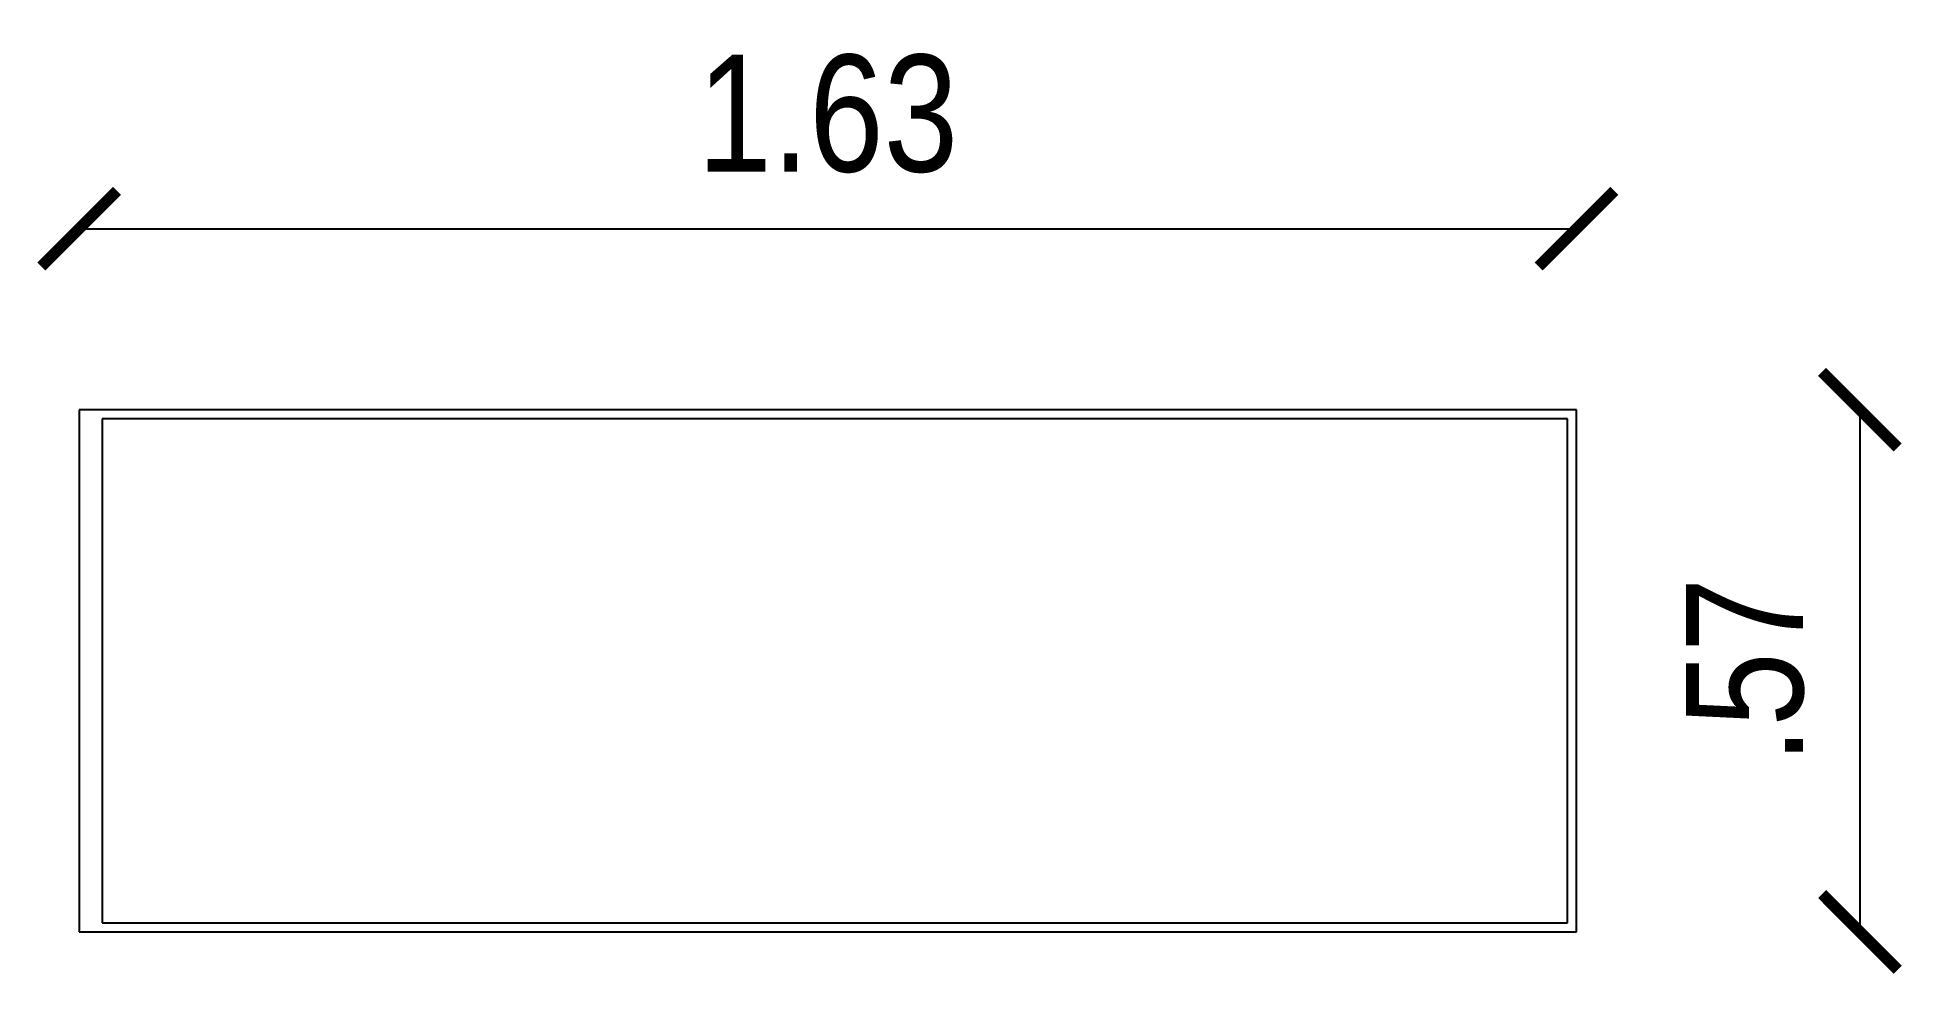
# Paper-space layout 'Layout1' of a CAD drawing. Header units: millimetres. Extents: x 4.61 to 6.65, y 6.56 to 7.58.
import ezdxf

# ---------------------------------------------------------------- set-up
doc = ezdxf.new("R2010")
doc.units = ezdxf.units.MM
doc.header["$LTSCALE"] = 0.01
doc.layers.add('LINHAS GERAIS', color=7, linetype='Continuous')
doc.layers.add('LINHAS GERAIS.', color=7, linetype='Continuous')
doc.styles.add('ARIAL NARROW', font='ARIALN.TTF')
doc.dimstyles.new('1-75', dxfattribs={"dimscale": 75, "dimtxt": 0.0017, "dimasz": 0.0011, "dimexe": 0.02, "dimexo": 0.04, "dimgap": 0.0008, "dimtad": 3, "dimzin": 4, "dimdsep": 46, "dimtxsty": 'ARIAL NARROW', "dimblk": 'ARCHTICK', "dimcen": 0.0013, "dimse1": 1, "dimse2": 1, "dimclrd": 256, "dimclre": 256, "dimclrt": 7, "dimaunit": 1, "dimadec": 1, "dimazin": 0, "dimtfac": 1, "dimtix": 1, "dimtmove": 2, "dimatfit": 3, "dimldrblk": 'SETA', "dimfxl": 0, "dimtolj": 1, "dimtzin": 4, "dimarcsym": 0})

# ---------------------------------------------------------------- blocks, each defined once
blk = doc.blocks.new('_ArchTick')
at = {"color": 0, "linetype": 'ByBlock', "const_width": 0.15}
blk.add_lwpolyline([(-0.5, -0.5), (0.5, 0.5)], dxfattribs=at)
blk = doc.blocks.new('*D34')
at = {"layer": 'Defpoints', "color": 0}
for p in [(6.2927, 7.3749), (4.6591, 7.1775), (6.2927, 7.1775)]:
    blk.add_point(p, dxfattribs=at)
at = {"layer": 'LINHAS GERAIS', "lineweight": -2}
blk.add_line((4.6591, 7.3749), (6.2927, 7.3749), dxfattribs=at)
at = {"layer": 'LINHAS GERAIS', "lineweight": -2, "xscale": 0.0825, "yscale": 0.0825, "zscale": 0.0825, "rotation": 180}
blk.add_blockref('_ArchTick', (4.6591, 7.3749), dxfattribs=at)
at = {"layer": 'LINHAS GERAIS', "lineweight": -2, "xscale": 0.0825, "yscale": 0.0825, "zscale": 0.0825}
blk.add_blockref('_ArchTick', (6.2927, 7.3749), dxfattribs=at)
at = {"layer": 'LINHAS GERAIS', "color": 7, "insert": (5.4759, 7.5), "char_height": 0.1275, "attachment_point": 5, "style": 'ARIAL NARROW'}
blk.add_mtext('\\A1;1.63', dxfattribs=at)
blk = doc.blocks.new('SETA')
at = {"color": 0}
blk.add_line((0, 0), (-1.5, 0), dxfattribs=at)
at = {"color": 0, "const_width": 0.1}
blk.add_lwpolyline([(-0.566, 0.566), (0, 0), (-0.566, -0.566)], dxfattribs=at)
blk = doc.blocks.new('*D35')
at = {"layer": 'Defpoints', "color": 0}
for p in [(6.2927, 7.1775), (6.2927, 6.6079), (6.6018, 6.6079)]:
    blk.add_point(p, dxfattribs=at)
at = {"layer": 'LINHAS GERAIS', "lineweight": -2}
blk.add_line((6.6018, 7.1775), (6.6018, 6.6079), dxfattribs=at)
at = {"layer": 'LINHAS GERAIS', "lineweight": -2, "xscale": 0.0825, "yscale": 0.0825, "zscale": 0.0825}
for p, rotation in [((6.6018, 7.1775), 90), ((6.6018, 6.6079), 270)]:
    blk.add_blockref('_ArchTick', p, dxfattribs=dict(at, rotation=rotation))
at = {"layer": 'LINHAS GERAIS', "color": 7, "insert": (6.4769, 6.8927), "char_height": 0.1275, "attachment_point": 5, "rotation": 90, "style": 'ARIAL NARROW'}
blk.add_mtext('\\A1;.57', dxfattribs=at)

psp = doc.layouts.get("Layout1")

# ---------------------------------------------------------------- linework, layer by layer
at = {"layer": 'LINHAS GERAIS.'}
for p, q in [((6.2927, 7.1775), (4.6591, 7.1775)), ((4.6591, 7.1775), (4.6591, 6.6079)), ((6.2827, 7.1675), (4.6841, 7.1675)), ((4.6841, 7.1675), (4.6841, 6.6179)), ((6.2827, 6.6179), (6.2827, 7.1675)), ((6.2927, 6.6079), (6.2927, 7.1775)), ((4.6841, 6.6179), (6.2827, 6.6179)), ((4.6591, 6.6079), (6.2927, 6.6079))]:
    psp.add_line(p, q, dxfattribs=at)

# ---------------------------------------------------------------- dimensions: what is measured, and where the dimension line sits
at = {"layer": 'LINHAS GERAIS'}
dim = psp.add_linear_dim(base=(6.2927, 7.3749), p1=(4.6591, 7.1775), p2=(6.2927, 7.1775), dimstyle='1-75', dxfattribs=at)
dim.commit()
dim.dimension.update_dxf_attribs({"geometry": '*D34', "text_midpoint": (5.4759, 7.5)})
dim = psp.add_linear_dim(base=(6.6018, 6.6079), p1=(6.2927, 7.1775), p2=(6.2927, 6.6079), angle=90, dimstyle='1-75', dxfattribs=at)
dim.commit()
dim.dimension.update_dxf_attribs({"geometry": '*D35', "text_midpoint": (6.4769, 6.8927)})

# ---------------------------------------------------------------- viewports
at = {"layer": 'Defpoints'}
psp.add_viewport(center=(5.4834, 6.8927), size=(1.5986, 0.549562), view_center_point=(1796.0883, 1084.1686), view_height=27.478103, dxfattribs=at)

doc.saveas('drawing.dxf')
